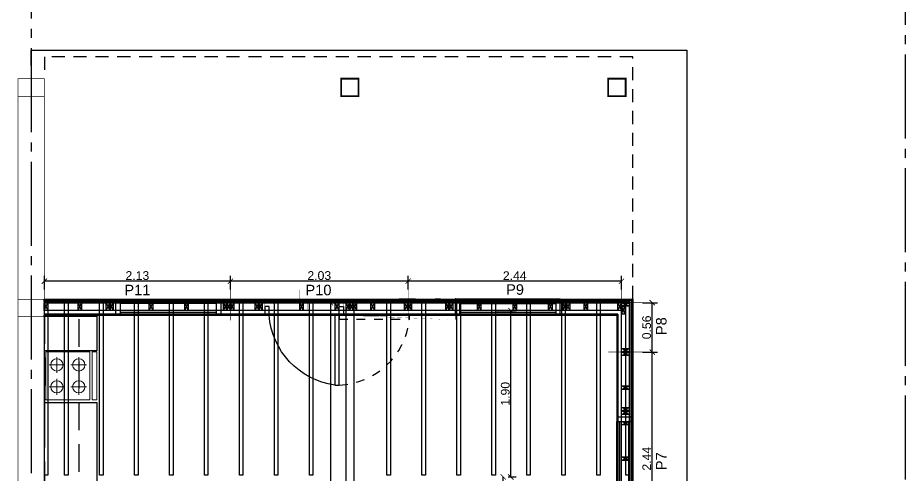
# Model space of a CAD drawing. Header units: millimetres. Extents: x -13913 to 5993, y 1496 to 3225.
# Drawn here: x 2991.34 to 3001.49, y 1626.35 to 1631.58 of the extents above; entities that cross this region are included whole.
import ezdxf

# ---------------------------------------------------------------- set-up
doc = ezdxf.new("R2010")
doc.units = ezdxf.units.MM
doc.header["$PDMODE"] = 35
for name, pattern in [('ACAD_ISO04W100', [30, 24, -3, 0, -3]), ('CONTINUA', [200, 100, 100]), ('DASHED', [0.75, 0.5, -0.25]), ('DASHED2', [9.524999999999999, 6.35, -3.175])]:
    doc.linetypes.add(name, pattern=pattern)
doc.layers.get('Defpoints').update_dxf_attribs({"color": 230})
for name, color, linetype in [('EJES', 8, 'Continuous'), ('P0- COLUMNAS HºAº', 7, 'Continuous'), ('P0- LISTON 2CM', 7, 'Continuous'), ('P0- OSB', 7, 'Continuous'), ('P0-CARPINTERIAS', 7, 'Continuous'), ('P0-COTAS', 7, 'Continuous'), ('P0-DURLOCK INTERIOR', 7, 'Continuous'), ('P0-LISTON 4CM', 7, 'Continuous'), ('P0-MAMPOSTERIA LADRILLO', 7, 'Continuous'), ('P0-MUROS', 7, 'Continuous'), ('P0-PANEL', 7, 'Continuous'), ('P0-PROYECCION', 7, 'Continuous'), ('P0-REVESTIMIENTO', 7, 'Continuous'), ('P0-SOLADOS', 7, 'Continuous'), ('P0-SUPERBOARD', 7, 'Continuous'), ('P0-TEXTOS', 7, 'Continuous'), ('P1-MAMPOSTERIA LADRILLO', 7, 'Continuous'), ('PT-MUROS', 7, 'Continuous')]:
    doc.layers.add(name, color=color, linetype=linetype)
doc.layers.add('P0-MUEBLES', color=250, linetype='Continuous', lineweight=0)
doc.styles.add('Arial02.5', font='arial.ttf', dxfattribs={"width": 0.8, "height": 0.025})
doc.styles.add('Arial10', font='arial.ttf', dxfattribs={"height": 0.1})
doc.dimstyles.new('COTA-1-50', dxfattribs={"dimtxt": 0.1, "dimasz": 0.06, "dimexe": 0.06, "dimexo": 0.15, "dimgap": 0.0125, "dimtad": 1, "dimzin": 0, "dimdsep": 46, "dimtxsty": 'Arial10', "dimblk1": 'ARCHTICK', "dimblk2": 'ARCHTICK', "dimsah": 1, "dimcen": 0.09, "dimclrd": 7, "dimclre": 7, "dimclrt": 7, "dimazin": 0, "dimtfac": 1, "dimtofl": 0, "dimtmove": 2, "dimatfit": 3, "dimldrblk": 'ARCHTICK', "dimfxl": 1, "dimtolj": 1, "dimtzin": 0, "dimarcsym": 0})

# ---------------------------------------------------------------- blocks, each defined once
blk = doc.blocks.new('A$C369133B9')
at = {"color": 0}
for points in [[(-6.730260793119669e-11, 0.5500000693173206), (0.04999999993287929, 0.5500000693173206), (0.04999999993287929, 6.931736606929917e-08), (-6.730260793119669e-11, 6.931736606929917e-08)], [(0.07999999993307938, 0.5500000693173206), (0.5799999999330794, 0.5500000693173206), (0.5799999999330794, 6.931736606929917e-08), (0.07999999993307938, 6.931736606929917e-08), (0.07999999993307938, 0.5500000693173206)]]:
    blk.add_lwpolyline(points, close=True, dxfattribs=at)
for points in [[(0.2049999999330794, 0.4900000693171478), (0.2049999999330794, 0.3100000693170841), (0.2049999999330794, 0.4000000693172296), (0.1149999999329339, 0.4000000693172296), (0.2949999999327702, 0.4000000693172296)], [(0.4549999999330794, 0.4900000693171478), (0.4549999999330794, 0.3100000693170841), (0.4549999999330794, 0.4000000693172296), (0.3649999999329339, 0.4000000693172296), (0.5449999999327702, 0.4000000693172296)], [(0.2049999999330794, 0.2400000693171478), (0.2049999999330794, 0.06000006931708413), (0.2049999999330794, 0.1500000693172296), (0.1149999999329339, 0.1500000693172296), (0.2949999999327702, 0.1500000693172296)], [(0.4549999999330794, 0.2400000693171478), (0.4549999999330794, 0.06000006931708413), (0.4549999999330794, 0.1500000693170023), (0.3649999999329339, 0.1500000693172296), (0.5449999999327702, 0.1500000693172296)]]:
    blk.add_lwpolyline(points, dxfattribs=at)
for points in [[(0.1349999999329157, 0.4000000693172296, -1), (0.2749999999327883, 0.4000000693172296, -1), (0.1349999999329157, 0.4000000693172296, -1)], [(0.3849999999329157, 0.4000000693172296, -1), (0.5249999999327883, 0.4000000693172296, -1), (0.3849999999329157, 0.4000000693172296, -1)], [(0.1349999999329157, 0.1500000693172296, -1), (0.2749999999327883, 0.1500000693172296, -1), (0.1349999999329157, 0.1500000693172296, -1)], [(0.3849999999329157, 0.1500000693172296, -1), (0.5249999999332431, 0.1500000693172296, -1), (0.3849999999329157, 0.1500000693172296, -1)]]:
    blk.add_lwpolyline(points, format="xyb", dxfattribs=at)
blk = doc.blocks.new('A$Cebfddf67')
at = {"color": 0, "const_width": 0.0003}
blk.add_lwpolyline([(0.09000000000105501, 0), (0, 0), (0, 2.440000000000737), (0.09000000000105501, 2.440000000000737)], close=True, dxfattribs=at)
at = {"color": 0}
for points in [[(4.547473508864641e-13, 2.400000000000546), (4.547473508864641e-13, 2.440000000000509), (0.09000000000014552, 2.440000000000509), (0.09000000000014552, 2.400000000000546), (4.547473508864641e-13, 2.400000000000546), (0.09000000000014552, 2.440000000000509), (0.09000000000014552, 2.400000000000546), (4.547473508864641e-13, 2.440000000000509)], [(4.547473508864641e-13, 2.013333333333776), (4.547473508864641e-13, 2.05333333333374), (0.09000000000014552, 2.05333333333374), (0.09000000000014552, 2.013333333333776), (4.547473508864641e-13, 2.013333333333776), (0.09000000000014552, 2.05333333333374), (0.09000000000014552, 2.013333333333776), (4.547473508864641e-13, 2.05333333333374)], [(4.547473508864641e-13, 1.766666666667106), (4.547473508864641e-13, 1.80666666666707), (0.09000000000014552, 1.80666666666707), (0.09000000000014552, 1.766666666667106), (4.547473508864641e-13, 1.766666666667106), (0.09000000000014552, 1.80666666666707), (0.09000000000014552, 1.766666666667106), (4.547473508864641e-13, 1.80666666666707)], [(4.547473508864641e-13, 1.726666666667143), (4.547473508864641e-13, 1.766666666667106), (0.09000000000014552, 1.766666666667106), (0.09000000000014552, 1.726666666667143), (4.547473508864641e-13, 1.726666666667143), (0.09000000000014552, 1.766666666667106), (0.09000000000014552, 1.726666666667143), (4.547473508864641e-13, 1.766666666667106)], [(4.547473508864641e-13, 0.4266666666671881), (4.547473508864641e-13, 0.4666666666671517), (0.09000000000014552, 0.4666666666671517), (0.09000000000014552, 0.4266666666671881), (4.547473508864641e-13, 0.4266666666671881), (0.09000000000014552, 0.4666666666671517), (0.09000000000014552, 0.4266666666671881), (4.547473508864641e-13, 0.4666666666671517)], [(4.547473508864641e-13, 0.3866666666672245), (4.547473508864641e-13, 0.4266666666671881), (0.09000000000014552, 0.4266666666671881), (0.09000000000014552, 0.3866666666672245), (4.547473508864641e-13, 0.3866666666672245), (0.09000000000014552, 0.4266666666671881), (0.09000000000014552, 0.3866666666672245), (4.547473508864641e-13, 0.4266666666671881)], [(4.547473508864641e-13, 4.547473508864641e-13), (4.547473508864641e-13, 0.04000000000041837), (0.09000000000014552, 0.04000000000041837), (0.09000000000014552, 4.547473508864641e-13), (4.547473508864641e-13, 4.547473508864641e-13), (0.09000000000014552, 0.04000000000041837), (0.09000000000014552, 4.547473508864641e-13), (4.547473508864641e-13, 0.04000000000041837)]]:
    blk.add_lwpolyline(points, dxfattribs=at)
at = {"color": 8}
for points in [[(4.547473508864641e-13, 1.606666666667252), (4.547473508864641e-13, 1.646666666667215), (0.09000000000014552, 1.646666666667215), (0.09000000000014552, 1.606666666667252), (4.547473508864641e-13, 1.606666666667252), (0.09000000000014552, 1.646666666667215), (0.09000000000014552, 1.606666666667252), (4.547473508864641e-13, 1.646666666667215)], [(4.547473508864641e-13, 1.2000000000005), (4.547473508864641e-13, 1.240000000000464), (0.09000000000014552, 1.240000000000464), (0.09000000000014552, 1.2000000000005), (4.547473508864641e-13, 1.2000000000005), (0.09000000000014552, 1.240000000000464), (0.09000000000014552, 1.2000000000005), (4.547473508864641e-13, 1.240000000000464)], [(4.547473508864641e-13, 0.7933333333337487), (4.547473508864641e-13, 0.8333333333337123), (0.09000000000014552, 0.8333333333337123), (0.09000000000014552, 0.7933333333337487), (4.547473508864641e-13, 0.7933333333337487), (0.09000000000014552, 0.8333333333337123), (0.09000000000014552, 0.7933333333337487), (4.547473508864641e-13, 0.8333333333337123)]]:
    blk.add_lwpolyline(points, dxfattribs=at)
blk = doc.blocks.new('A$C12c60659')
at = {"color": 0, "const_width": 0.0003}
blk.add_lwpolyline([(0.09000000000105501, -0.001999999999952706), (4.547473508864641e-13, -0.001999999999952706), (0, 0.5630009067667743), (0.09000000000060027, 0.5630009067667743)], close=True, dxfattribs=at)
at = {"color": 0}
for points in [[(0, 0.5230009067665833), (0, 0.5630009067665469), (0.08999999999969077, 0.5630009067665469), (0.08999999999969077, 0.5230009067665833), (0, 0.5230009067665833), (0.08999999999969077, 0.5630009067665469), (0.08999999999969077, 0.5230009067665833), (0, 0.5630009067665469)], [(0, 0.5230009067668107), (0.03999999999996362, 0.5230009067668107), (0.03999999999996362, 0.4330009067668925), (0, 0.4330009067668925), (0, 0.5230009067668107), (0.03999999999996362, 0.4330009067668925), (0, 0.4330009067668925), (0.03999999999996362, 0.5230009067668107)], [(4.547473508864641e-13, -0.001999999999497959), (4.547473508864641e-13, 0.03800000000046566), (0.09000000000014552, 0.03800000000046566), (0.09000000000014552, -0.001999999999497959), (4.547473508864641e-13, -0.001999999999497959), (0.09000000000014552, 0.03800000000046566), (0.09000000000014552, -0.001999999999497959), (4.547473508864641e-13, 0.03800000000046566)]]:
    blk.add_lwpolyline(points, dxfattribs=at)
blk = doc.blocks.new('A$C57d97152')
at = {"color": 0, "const_width": 0.0003}
blk.add_lwpolyline([(2.129166666666606, 0.08999999999991815), (0, 0.08999999999991815), (0, 0), (2.129166666666606, 0)], close=True, dxfattribs=at)
at = {"color": 0}
for points in [[(6.090101851441432e-05, 0.08999999999991815), (0.04006090101847803, 0.08999999999991815), (0.04006090101847803, 0), (6.090101851441432e-05, 0), (6.090101851441432e-05, 0.08999999999991815), (0.04006090101847803, 0), (6.090101851441432e-05, 0), (0.04006090101847803, 0.08999999999991815)], [(0.3866609010183311, 0.09000000000014552), (0.4266609010182947, 0.09000000000014552), (0.4266609010182947, 2.273736754432321e-13), (0.3866609010183311, 2.273736754432321e-13), (0.3866609010183311, 0.09000000000014552), (0.4266609010182947, 2.273736754432321e-13), (0.3866609010183311, 2.273736754432321e-13), (0.4266609010182947, 0.09000000000014552)], [(0.7091666666665333, 0.09000000000014552), (0.7491666666664969, 0.09000000000014552), (0.7491666666664969, 2.273736754432321e-13), (0.7091666666665333, 2.273736754432321e-13), (0.7091666666665333, 0.09000000000014552), (0.7491666666664969, 2.273736754432321e-13), (0.7091666666665333, 2.273736754432321e-13), (0.7491666666664969, 0.09000000000014552)], [(0.7491666666664969, 0.09000000000037289), (0.7891666666664605, 0.09000000000037289), (0.7891666666664605, 4.547473508864641e-13), (0.7491666666664969, 4.547473508864641e-13), (0.7491666666664969, 0.09000000000037289), (0.7891666666664605, 4.547473508864641e-13), (0.7491666666664969, 4.547473508864641e-13), (0.7891666666664605, 0.09000000000037289)], [(2.049166666666679, 0.08999999999991815), (2.089166666666642, 0.08999999999991815), (2.089166666666642, 0), (2.049166666666679, 0), (2.049166666666679, 0.08999999999991815), (2.089166666666642, 0), (2.049166666666679, 0), (2.089166666666642, 0.08999999999991815)], [(2.089166666666642, 0.09000000000014552), (2.129166666666606, 0.09000000000014552), (2.129166666666606, 2.273736754432321e-13), (2.089166666666642, 2.273736754432321e-13), (2.089166666666642, 0.09000000000014552), (2.129166666666606, 2.273736754432321e-13), (2.089166666666642, 2.273736754432321e-13), (2.129166666666606, 0.09000000000014552)]]:
    blk.add_lwpolyline(points, dxfattribs=at)
at = {"color": 8}
for points in [[(1.199860901017928, 0.08999999999991815), (1.239860901017892, 0.08999999999991815), (1.239860901017892, 0), (1.199860901017928, 0), (1.199860901017928, 0.08999999999991815), (1.239860901017892, 0), (1.199860901017928, 0), (1.239860901017892, 0.08999999999991815)], [(1.606460901017726, 0.08999999999991815), (1.64646090101769, 0.08999999999991815), (1.64646090101769, 0), (1.606460901017726, 0), (1.606460901017726, 0.08999999999991815), (1.64646090101769, 0), (1.606460901017726, 0), (1.64646090101769, 0.08999999999991815)]]:
    blk.add_lwpolyline(points, dxfattribs=at)
blk = doc.blocks.new('A$Ce5a903bd')
at = {"color": 0, "const_width": 0.0003}
blk.add_lwpolyline([(2.440000000000055, 0.09000000000014552), (0, 0.09000000000014552), (0, 0), (2.440000000000055, 0)], close=True, dxfattribs=at)
at = {"color": 0}
for points in [[(0, 0.08999999999991815), (0.03999999999996362, 0.08999999999991815), (0.03999999999996362, 0), (0, 0), (0, 0.08999999999991815), (0.03999999999996362, 0), (0, 0), (0.03999999999996362, 0.08999999999991815)], [(0.4299943851838179, 0.08999999999991815), (0.4699943851837816, 0.08999999999991815), (0.4699943851837816, 0), (0.4299943851838179, 0), (0.4299943851838179, 0.08999999999991815), (0.4699943851837816, 0), (0.4299943851838179, 0), (0.4699943851837816, 0.08999999999991815)], [(0.4699943851837816, 0.08999999999991815), (0.5099943851837452, 0.08999999999991815), (0.5099943851837452, 0), (0.4699943851837816, 0), (0.4699943851837816, 0.08999999999991815), (0.5099943851837452, 0), (0.4699943851837816, 0), (0.5099943851837452, 0.08999999999991815)], [(1.769999596991511, 0.08999999999991815), (1.809999596991474, 0.08999999999991815), (1.809999596991474, 0), (1.769999596991511, 0), (1.769999596991511, 0.08999999999991815), (1.809999596991474, 0), (1.769999596991511, 0), (1.809999596991474, 0.08999999999991815)], [(1.809999596991474, 0.08999999999991815), (1.849999596991438, 0.08999999999991815), (1.849999596991438, 0), (1.809999596991474, 0), (1.809999596991474, 0.08999999999991815), (1.849999596991438, 0), (1.809999596991474, 0), (1.849999596991438, 0.08999999999991815)], [(2.013333333333321, 0.08999999999991815), (2.053333333333285, 0.08999999999991815), (2.053333333333285, 0), (2.013333333333321, 0), (2.013333333333321, 0.08999999999991815), (2.053333333333285, 0), (2.013333333333321, 0), (2.053333333333285, 0.08999999999991815)], [(2.400000000000546, 0.09000000000014552), (2.440000000000509, 0.09000000000014552), (2.440000000000509, 2.273736754432321e-13), (2.400000000000546, 2.273736754432321e-13), (2.400000000000546, 0.09000000000014552), (2.440000000000509, 2.273736754432321e-13), (2.400000000000546, 2.273736754432321e-13), (2.440000000000509, 0.09000000000014552)]]:
    blk.add_lwpolyline(points, dxfattribs=at)
at = {"color": 8}
for points in [[(0.7933333333335213, 0.09000000000014552), (0.8333333333334849, 0.09000000000014552), (0.8333333333334849, 2.273736754432321e-13), (0.7933333333335213, 2.273736754432321e-13), (0.7933333333335213, 0.09000000000014552), (0.8333333333334849, 2.273736754432321e-13), (0.7933333333335213, 2.273736754432321e-13), (0.8333333333334849, 0.09000000000014552)], [(1.199999999999818, 0.09000000000014552), (1.239999999999782, 0.09000000000014552), (1.239999999999782, 2.273736754432321e-13), (1.199999999999818, 2.273736754432321e-13), (1.199999999999818, 0.09000000000014552), (1.239999999999782, 2.273736754432321e-13), (1.199999999999818, 2.273736754432321e-13), (1.239999999999782, 0.09000000000014552)], [(1.60666666666657, 0.09000000000014552), (1.646666666666533, 0.09000000000014552), (1.646666666666533, 2.273736754432321e-13), (1.60666666666657, 2.273736754432321e-13), (1.60666666666657, 0.09000000000014552), (1.646666666666533, 2.273736754432321e-13), (1.60666666666657, 2.273736754432321e-13), (1.646666666666533, 0.09000000000014552)]]:
    blk.add_lwpolyline(points, dxfattribs=at)
blk = doc.blocks.new('A$Ca9f19df0')
at = {"color": 0, "const_width": 0.0003}
blk.add_lwpolyline([(2.033333333333303, 0.09000000000014552), (0, 0.09000000000014552), (0, 4.547473508864641e-13), (2.033333333333303, 4.547473508864641e-13)], close=True, dxfattribs=at)
at = {"color": 0}
for points in [[(0, 0.09000000000037289), (0.03999999999996362, 0.09000000000037289), (0.03999999999996362, 4.547473508864641e-13), (0, 4.547473508864641e-13), (0, 0.09000000000037289), (0.03999999999996362, 4.547473508864641e-13), (0, 4.547473508864641e-13), (0.03999999999996362, 0.09000000000037289)], [(0.2833341833324994, 0.09000000000037289), (0.323334183332463, 0.09000000000037289), (0.323334183332463, 4.547473508864641e-13), (0.2833341833324994, 4.547473508864641e-13), (0.2833341833324994, 0.09000000000037289), (0.323334183332463, 4.547473508864641e-13), (0.2833341833324994, 4.547473508864641e-13), (0.323334183332463, 0.09000000000037289)], [(0.323334183332463, 0.09000000000037289), (0.3633341833324266, 0.09000000000037289), (0.3633341833324266, 4.547473508864641e-13), (0.323334183332463, 4.547473508864641e-13), (0.323334183332463, 0.09000000000037289), (0.3633341833324266, 4.547473508864641e-13), (0.323334183332463, 4.547473508864641e-13), (0.3633341833324266, 0.09000000000037289)], [(1.323333333333267, 0.09000000000014552), (1.36333333333323, 0.09000000000014552), (1.36333333333323, 2.273736754432321e-13), (1.323333333333267, 2.273736754432321e-13), (1.323333333333267, 0.09000000000014552), (1.36333333333323, 2.273736754432321e-13), (1.323333333333267, 2.273736754432321e-13), (1.36333333333323, 0.09000000000014552)], [(1.36333333333323, 0.08999999999991815), (1.403333333333194, 0.08999999999991815), (1.403333333333194, 0), (1.36333333333323, 0), (1.36333333333323, 0.08999999999991815), (1.403333333333194, 0), (1.36333333333323, 0), (1.403333333333194, 0.08999999999991815)], [(1.403333333332739, 0.09000000000014552), (1.443333333332703, 0.09000000000014552), (1.443333333332703, 2.273736754432321e-13), (1.403333333332739, 2.273736754432321e-13), (1.403333333332739, 0.09000000000014552), (1.443333333332703, 2.273736754432321e-13), (1.403333333332739, 2.273736754432321e-13), (1.443333333332703, 0.09000000000014552)], [(1.60666666666657, 0.09000000000037289), (1.646666666666533, 0.09000000000037289), (1.646666666666533, 4.547473508864641e-13), (1.60666666666657, 4.547473508864641e-13), (1.60666666666657, 0.09000000000037289), (1.646666666666533, 4.547473508864641e-13), (1.60666666666657, 4.547473508864641e-13), (1.646666666666533, 0.09000000000037289)], [(1.993333333333339, 0.09000000000014552), (2.033333333333303, 0.09000000000014552), (2.033333333333303, 2.273736754432321e-13), (1.993333333333339, 2.273736754432321e-13), (1.993333333333339, 0.09000000000014552), (2.033333333333303, 2.273736754432321e-13), (1.993333333333339, 2.273736754432321e-13), (2.033333333333303, 0.09000000000014552)]]:
    blk.add_lwpolyline(points, dxfattribs=at)
at = {"color": 8}
for points in [[(0.7933333333326118, 0.09000000000014552), (0.8333333333325754, 0.09000000000014552), (0.8333333333325754, 2.273736754432321e-13), (0.7933333333326118, 2.273736754432321e-13), (0.7933333333326118, 0.09000000000014552), (0.8333333333325754, 2.273736754432321e-13), (0.7933333333326118, 2.273736754432321e-13), (0.8333333333325754, 0.09000000000014552)], [(1.199999999999818, 0.09000000000037289), (1.239999999999782, 0.09000000000037289), (1.239999999999782, 4.547473508864641e-13), (1.199999999999818, 4.547473508864641e-13), (1.199999999999818, 0.09000000000037289), (1.239999999999782, 4.547473508864641e-13), (1.199999999999818, 4.547473508864641e-13), (1.239999999999782, 0.09000000000037289)]]:
    blk.add_lwpolyline(points, dxfattribs=at)
blk = doc.blocks.new('_ARCHTICK')
at = {"color": 0, "linetype": 'ByBlock', "const_width": 0.15}
blk.add_lwpolyline([(-0.5, -0.5), (0.5, 0.5)], dxfattribs=at)
blk = doc.blocks.new('*D210')
at = {"layer": 'Defpoints', "color": 0, "transparency": 16777216}
for p in [(2998.335520200382, 1627.756133136355), (2998.598058058361, 1627.756133136355), (2998.335507526219, 1625.316127503396)]:
    blk.add_point(p, dxfattribs=at)
at = {"layer": 'P0-COTAS', "color": 7, "lineweight": -2, "transparency": 16777216}
for p, q in [((2998.485520200382, 1627.756133136355), (2998.658058058361, 1627.756133136355)), ((2998.598058058361, 1625.316127503396), (2998.598058058361, 1627.756133136355)), ((2998.485507526219, 1625.316127503396), (2998.658058058361, 1625.316127503396))]:
    blk.add_line(p, q, dxfattribs=at)
at = {"layer": 'P0-COTAS', "color": 7, "lineweight": -2, "transparency": 16777216, "xscale": 0.06, "yscale": 0.06, "zscale": 0.06}
for p, rotation in [((2998.598058058361, 1627.756133136355), 90), ((2998.598058058361, 1625.316127503396), 270)]:
    blk.add_blockref('_ARCHTICK', p, dxfattribs=dict(at, rotation=rotation))
at = {"layer": 'P0-COTAS', "color": 7, "transparency": 16777216, "insert": (2998.535353419889, 1626.536130319874), "char_height": 0.1, "attachment_point": 5, "rotation": 90, "style": 'Arial10'}
blk.add_mtext('\\A1;2.44', dxfattribs=at)
blk = doc.blocks.new('*D211')
at = {"layer": 'Defpoints', "color": 0, "transparency": 16777216}
for p in [(2998.335509771729, 1628.321129408165), (2998.598058058363, 1628.321129408165), (2998.335520200382, 1627.756133136355)]:
    blk.add_point(p, dxfattribs=at)
at = {"layer": 'P0-COTAS', "color": 7, "lineweight": -2, "transparency": 16777216}
for p, q in [((2998.48550977173, 1628.321129408165), (2998.658058058363, 1628.321129408165)), ((2998.598058058363, 1627.756133136355), (2998.598058058363, 1628.321129408165)), ((2998.485520200382, 1627.756133136355), (2998.658058058363, 1627.756133136355))]:
    blk.add_line(p, q, dxfattribs=at)
at = {"layer": 'P0-COTAS', "color": 7, "lineweight": -2, "transparency": 16777216, "xscale": 0.06, "yscale": 0.06, "zscale": 0.06}
for p, rotation in [((2998.598058058363, 1628.321129408165), 90), ((2998.598058058363, 1627.756133136355), 270)]:
    blk.add_blockref('_ARCHTICK', p, dxfattribs=dict(at, rotation=rotation))
at = {"layer": 'P0-COTAS', "color": 7, "transparency": 16777216, "insert": (2998.534500759591, 1628.038631272259), "char_height": 0.1, "attachment_point": 5, "rotation": 90, "style": 'Arial10'}
blk.add_mtext('\\A1;0.56', dxfattribs=at)
blk = doc.blocks.new('*D196')
at = {"layer": 'Defpoints', "color": 0, "transparency": 16777216}
for p in [(2995.805506930314, 1628.567212046735), (2995.805506930314, 1628.321129750954), (2998.245507526221, 1628.321128410155)]:
    blk.add_point(p, dxfattribs=at)
at = {"layer": 'P0-COTAS', "color": 7, "lineweight": -2, "transparency": 16777216}
for p, q in [((2995.805506930314, 1628.471129750955), (2995.805506930314, 1628.627212046735)), ((2998.245507526221, 1628.567212046735), (2995.805506930314, 1628.567212046735)), ((2998.245507526221, 1628.471128410155), (2998.245507526221, 1628.627212046735))]:
    blk.add_line(p, q, dxfattribs=at)
at = {"layer": 'P0-COTAS', "color": 7, "lineweight": -2, "transparency": 16777216, "xscale": 0.06, "yscale": 0.06, "zscale": 0.06, "rotation": 180}
blk.add_blockref('_ARCHTICK', (2995.805506930314, 1628.567212046735), dxfattribs=at)
at = {"layer": 'P0-COTAS', "color": 7, "lineweight": -2, "transparency": 16777216, "xscale": 0.06, "yscale": 0.06, "zscale": 0.06}
blk.add_blockref('_ARCHTICK', (2998.245507526221, 1628.567212046735), dxfattribs=at)
at = {"layer": 'P0-COTAS', "color": 7, "transparency": 16777216, "insert": (2997.025507228267, 1628.629916685207), "char_height": 0.1, "attachment_point": 5, "style": 'Arial10'}
blk.add_mtext('\\A1;2.44', dxfattribs=at)
blk = doc.blocks.new('*D197')
at = {"layer": 'Defpoints', "color": 0, "transparency": 16777216}
for p in [(2993.772174911241, 1628.567212046735), (2993.772174911241, 1628.321130026451), (2995.805506930314, 1628.321129750954)]:
    blk.add_point(p, dxfattribs=at)
at = {"layer": 'P0-COTAS', "color": 7, "lineweight": -2, "transparency": 16777216}
for p, q in [((2993.772174911241, 1628.471130026451), (2993.772174911241, 1628.627212046735)), ((2995.805506930314, 1628.567212046735), (2993.772174911241, 1628.567212046735)), ((2995.805506930314, 1628.471129750955), (2995.805506930314, 1628.627212046735))]:
    blk.add_line(p, q, dxfattribs=at)
at = {"layer": 'P0-COTAS', "color": 7, "lineweight": -2, "transparency": 16777216, "xscale": 0.06, "yscale": 0.06, "zscale": 0.06, "rotation": 180}
blk.add_blockref('_ARCHTICK', (2993.772174911241, 1628.567212046735), dxfattribs=at)
at = {"layer": 'P0-COTAS', "color": 7, "lineweight": -2, "transparency": 16777216, "xscale": 0.06, "yscale": 0.06, "zscale": 0.06}
blk.add_blockref('_ARCHTICK', (2995.805506930314, 1628.567212046735), dxfattribs=at)
at = {"layer": 'P0-COTAS', "color": 7, "transparency": 16777216, "insert": (2994.788840920777, 1628.63080345192), "char_height": 0.1, "attachment_point": 5, "style": 'Arial10'}
blk.add_mtext('\\A1;2.03', dxfattribs=at)
blk = doc.blocks.new('*D198')
at = {"layer": 'Defpoints', "color": 0, "transparency": 16777216}
for p in [(2991.64321318158, 1628.567212046735), (2991.64321318158, 1628.320802712897), (2993.772174911241, 1628.321130026451)]:
    blk.add_point(p, dxfattribs=at)
at = {"layer": 'P0-COTAS', "color": 7, "lineweight": -2, "transparency": 16777216}
for p, q in [((2991.64321318158, 1628.470802712897), (2991.64321318158, 1628.627212046735)), ((2993.772174911241, 1628.567212046735), (2991.64321318158, 1628.567212046735)), ((2993.772174911241, 1628.471130026451), (2993.772174911241, 1628.627212046735))]:
    blk.add_line(p, q, dxfattribs=at)
at = {"layer": 'P0-COTAS', "color": 7, "lineweight": -2, "transparency": 16777216, "xscale": 0.06, "yscale": 0.06, "zscale": 0.06, "rotation": 180}
blk.add_blockref('_ARCHTICK', (2991.64321318158, 1628.567212046735), dxfattribs=at)
at = {"layer": 'P0-COTAS', "color": 7, "lineweight": -2, "transparency": 16777216, "xscale": 0.06, "yscale": 0.06, "zscale": 0.06}
blk.add_blockref('_ARCHTICK', (2993.772174911241, 1628.567212046735), dxfattribs=at)
at = {"layer": 'P0-COTAS', "color": 7, "transparency": 16777216, "insert": (2992.70769404641, 1628.63080345192), "char_height": 0.1, "attachment_point": 5, "style": 'Arial10'}
blk.add_mtext('\\A1;2.13', dxfattribs=at)
blk = doc.blocks.new('*D253')
at = {"layer": 'Defpoints', "color": 0, "transparency": 16777216}
for p in [(2996.662187069022, 1628.231130314932), (2996.980813237368, 1628.231130314932), (2996.801780089977, 1626.327379605827)]:
    blk.add_point(p, dxfattribs=at)
at = {"layer": 'PT-MUROS', "color": 7, "lineweight": -2, "transparency": 16777216}
for p, q in [((2996.812187069022, 1628.231130314932), (2997.040813237368, 1628.231130314932)), ((2996.980813237368, 1626.327379605827), (2996.980813237368, 1628.231130314932)), ((2996.951780089977, 1626.327379605827), (2997.040813237368, 1626.327379605827))]:
    blk.add_line(p, q, dxfattribs=at)
at = {"layer": 'PT-MUROS', "color": 7, "lineweight": -2, "transparency": 16777216, "xscale": 0.06, "yscale": 0.06, "zscale": 0.06}
for p, rotation in [((2996.980813237368, 1628.231130314932), 90), ((2996.980813237368, 1626.327379605827), 270)]:
    blk.add_blockref('_ARCHTICK', p, dxfattribs=dict(at, rotation=rotation))
at = {"layer": 'PT-MUROS', "color": 7, "transparency": 16777216, "insert": (2996.917255938596, 1627.279254960378), "char_height": 0.1, "attachment_point": 5, "rotation": 90, "style": 'Arial10'}
blk.add_mtext('\\A1;1.90', dxfattribs=at)
blk = doc.blocks.new('*D257')
at = {"layer": 'Defpoints', "color": 0, "transparency": 16777216}
for p in [(2996.801780089977, 1626.327379605827), (2996.893590772082, 1626.327379605827), (2995.183542964359, 1624.524794170061)]:
    blk.add_point(p, dxfattribs=at)
at = {"layer": 'PT-MUROS', "color": 7, "lineweight": -2, "transparency": 16777216}
for p, q in [((2996.893590772082, 1624.524794170061), (2996.893590772082, 1626.327379605827)), ((2996.951780089977, 1626.327379605827), (2996.953590772082, 1626.327379605827)), ((2995.333542964359, 1624.524794170061), (2996.953590772082, 1624.524794170061))]:
    blk.add_line(p, q, dxfattribs=at)
at = {"layer": 'PT-MUROS', "color": 7, "lineweight": -2, "transparency": 16777216, "xscale": 0.06, "yscale": 0.06, "zscale": 0.06}
for p, rotation in [((2996.893590772082, 1626.327379605827), 90), ((2996.893590772082, 1624.524794170061), 270)]:
    blk.add_blockref('_ARCHTICK', p, dxfattribs=dict(at, rotation=rotation))
at = {"layer": 'PT-MUROS', "color": 7, "transparency": 16777216, "insert": (2996.83003347331, 1625.426086887943), "char_height": 0.1, "attachment_point": 5, "rotation": 90, "style": 'Arial10'}
blk.add_mtext('\\A1;1.80', dxfattribs=at)
blk = doc.blocks.new('*D262')
at = {"layer": 'Defpoints', "color": 0, "transparency": 16777216}
for p in [(2995.095542964359, 1628.321129847284), (2994.916481072258, 1620.436127503394), (2995.095507526224, 1620.436127503394)]:
    blk.add_point(p, dxfattribs=at)
at = {"layer": 'PT-MUROS', "color": 7, "lineweight": -2, "transparency": 16777216}
for p, q in [((2994.945542964359, 1628.321129847284), (2994.856481072258, 1628.321129847284)), ((2994.916481072258, 1628.321129847284), (2994.916481072258, 1620.436127503394)), ((2994.945507526224, 1620.436127503394), (2994.856481072258, 1620.436127503394))]:
    blk.add_line(p, q, dxfattribs=at)
at = {"layer": 'PT-MUROS', "color": 7, "lineweight": -2, "transparency": 16777216, "xscale": 0.06, "yscale": 0.06, "zscale": 0.06}
for p, rotation in [((2994.916481072258, 1628.321129847284), 90), ((2994.916481072258, 1620.436127503394), 270)]:
    blk.add_blockref('_ARCHTICK', p, dxfattribs=dict(at, rotation=rotation))
at = {"layer": 'PT-MUROS', "color": 7, "transparency": 16777216, "insert": (2994.852923773486, 1624.378628675338), "char_height": 0.1, "attachment_point": 5, "rotation": 90, "style": 'Arial10'}
blk.add_mtext('\\A1;7.89', dxfattribs=at)

msp = doc.modelspace()

# ---------------------------------------------------------------- linework, layer by layer
at = {"layer": 'EJES', "color": 18, "linetype": 'ACAD_ISO04W100', "ltscale": 0.04, "true_color": 0x000000}
for points in [[(2991.49321318158, 1644.231908161929), (2991.49321318158, 1611.827887161403)], [(3001.49321318158, 1644.159153782534), (3001.49321318158, 1611.827887161403)]]:
    msp.add_lwpolyline(points, dxfattribs=at)
at = {"layer": 'P0- COLUMNAS HºAº', "const_width": 0.008}
for points in [[(2991.343213181581, 1630.883115914299), (2991.64321318158, 1630.883115914299), (2991.64321318158, 1630.683115914299), (2991.343213181581, 1630.683115914299)], [(2991.343213181581, 1628.360629408157), (2991.64321318158, 1628.360629408157), (2991.64321318158, 1628.160617965247), (2991.343213181581, 1628.160617965247)]]:
    msp.add_lwpolyline(points, close=True, dxfattribs=at)
at = {"layer": 'P0- LISTON 2CM'}
msp.add_lwpolyline([(2993.293007526223, 1618.531619854587), (2993.293007526223, 1618.551629408165), (2995.195007526223, 1618.551619854587), (2995.195007526223, 1620.336629408165), (2998.345213181581, 1620.336629408165), (2998.345007526223, 1628.330630314931), (2991.643007526223, 1628.330630314931), (2991.643007526223, 1628.350629409504), (2998.365007526223, 1628.350630314931), (2998.365007526223, 1620.316629408165), (2995.215007526223, 1620.316629408165), (2995.215007526223, 1618.531629408165)], close=True, dxfattribs=at)
at = {"layer": 'P0- OSB'}
msp.add_lwpolyline([(2993.293007526223, 1618.561129408165), (2993.293007526223, 1618.551629408165), (2995.195007526223, 1618.551619854587), (2995.195007526223, 1620.336629408165), (2998.345213181581, 1620.336629408165), (2998.345007526223, 1628.330630314931), (2991.643007526223, 1628.330630314931), (2991.643007526223, 1628.321130314931), (2998.335505485994, 1628.321129408165), (2998.335713181581, 1620.346129408165), (2995.185507526223, 1620.346129408165), (2995.185507526223, 1618.561119854587)], close=True, dxfattribs=at)
at = {"layer": 'P0-CARPINTERIAS', "linetype": 'CONTINUA'}
for points in [[(2992.46217419289, 1628.36062841016), (2993.662174192889, 1628.360628410161), (2993.66217419289, 1628.178628410159), (2992.46217419289, 1628.178628410161), (2992.46217419289, 1628.36062841016), (2992.51217419289, 1628.36062841016), (2992.51217419289, 1628.178628410161), (2993.612175192889, 1628.178628410161), (2993.612171998451, 1628.360711747152), (2993.612175192889, 1628.312628460161), (2992.51217419289, 1628.312628460161), (2992.51217419289, 1628.212628660161), (2993.612175192889, 1628.212628660161)], [(2997.545507132221, 1628.36049227485), (2996.345507132221, 1628.360492274852), (2996.345519336729, 1628.178547916275), (2997.545519331329, 1628.17862841016), (2997.545507132221, 1628.360492274852), (2997.495507132221, 1628.360492274852), (2997.495519336728, 1628.178547916278), (2996.395518336723, 1628.178547916275), (2996.395506132221, 1628.360492274852), (2996.395506132221, 1628.310492324852), (2997.495507132221, 1628.310492324852), (2997.495507132221, 1628.210492524852), (2996.395506132221, 1628.210492524852)], [(2998.374904698544, 1625.812794170061), (2998.374904698548, 1627.012794170061), (2998.192904698543, 1627.012794170061), (2998.192904698545, 1625.812794170061), (2998.374904698547, 1625.812794170061), (2998.374904698546, 1625.86279355632), (2998.192904698545, 1625.862794170061), (2998.192904698545, 1626.962795170061), (2998.374904698548, 1626.96279517006), (2998.326904748542, 1626.962795170061), (2998.326904748542, 1625.862794170061), (2998.226904948543, 1625.862794170061), (2998.226904948543, 1626.962795170061)]]:
    msp.add_lwpolyline(points, dxfattribs=at)
msp.add_lwpolyline([(2994.965627646786, 1627.378628410161), (2995.015505662155, 1627.378628410161), (2995.015505662155, 1628.278628410161), (2995.065505662151, 1628.278628410161), (2995.065505662151, 1628.17862841016), (2994.965505662152, 1628.17862841016), (2994.965627646786, 1627.378628410161, -0.3543372764107481), (2994.215506512151, 1628.17862841016), (2994.215506512151, 1628.278628410161), (2994.16550651215, 1628.278628410161), (2994.165506512151, 1628.17862841016), (2994.215506512151, 1628.17862841016)], format="xyb", dxfattribs=at)
at = {"layer": 'P0-DURLOCK INTERIOR'}
msp.add_lwpolyline([(2991.643007526223, 1628.191130314932), (2991.643007286225, 1628.178590048379), (2998.193007526223, 1628.17862841016), (2998.193007526222, 1620.488629408165), (2995.205007526223, 1620.488629408165), (2995.205007526223, 1621.176129408165), (2995.043007526223, 1621.176129408164), (2995.043005442879, 1618.703629408192), (2993.293007526223, 1618.703629408192), (2993.293007526223, 1618.691119854587), (2995.055507526223, 1618.691119854587), (2995.055507526223, 1621.163629408165), (2995.195007526223, 1621.163629408165), (2995.195007526223, 1620.476129408165), (2998.205507526223, 1620.476129408165), (2998.205507526223, 1628.191130314932)], close=True, dxfattribs=at)
at = {"layer": 'P0-LISTON 4CM'}
msp.add_lwpolyline([(2995.195007526223, 1620.436121548417), (2998.245507526223, 1620.436121548417), (2998.245507526221, 1628.231130314932), (2991.643007526223, 1628.231130314932), (2991.643007526223, 1628.191130314932), (2998.205507526223, 1628.191130314932), (2998.205507526223, 1620.476129408165), (2995.195007526223, 1620.476129408165)], close=True, dxfattribs=at)
at = {"layer": 'P0-MAMPOSTERIA LADRILLO', "const_width": 0.008}
for points in [[(2991.643007526223, 1628.360629408157), (2991.342980139098, 1628.360629408157), (2991.343040646243, 1630.883115914299), (2991.643376216703, 1630.883115914299)], [(2991.34321318158, 1618.521619884307), (2991.343185794455, 1628.360629408157), (2991.64321318158, 1628.360629408157), (2991.64321318158, 1618.521627503394)]]:
    msp.add_lwpolyline(points, close=True, dxfattribs=at)
at = {"layer": 'P0-MUROS', "const_width": 0.02}
for points in [[(2995.238088407006, 1630.883115914299), (2995.238088407006, 1630.683115914299), (2995.038088407006, 1630.683115914299), (2995.038088407006, 1630.883115914299)], [(2998.293993943107, 1630.883128931155), (2998.293993943107, 1630.683128931155), (2998.093993943107, 1630.683128931155), (2998.093993943107, 1630.883128931155)]]:
    msp.add_lwpolyline(points, close=True, dxfattribs=at)
at = {"layer": 'P0-MUROS', "color": 8, "const_width": 0.005}
msp.add_lwpolyline([(2991.643007524878, 1628.360616060475), (2992.46217419289, 1628.36062841016), (2992.46217419289, 1628.18062369385), (2992.243007286225, 1628.17862841016), (2992.243007960037, 1628.168588129876), (2991.643007288225, 1628.168588009878)], dxfattribs=at)
for points in [[(2994.165508376222, 1628.36062841016), (2993.662174192889, 1628.36062841016), (2993.662174192889, 1628.178628410159), (2994.165508376222, 1628.17862841016)], [(2996.345510541173, 1628.360630120868), (2995.065508446056, 1628.360628187271), (2995.065508446056, 1628.178628187271), (2996.345510541172, 1628.178630120867)], [(2998.375007526223, 1628.36062841016), (2998.375007526224, 1627.012796074832), (2998.19300752622, 1627.012796074833), (2998.193007526223, 1628.17862841016), (2997.54550712309, 1628.17862841016), (2997.54550712309, 1628.360628410158)]]:
    msp.add_lwpolyline(points, close=True, dxfattribs=at)
at = {"layer": 'P0-MUROS', "color": 8, "linetype": 'DASHED2', "ltscale": 0.05}
msp.add_lwpolyline([(2992.04321318158, 1624.48062369385), (2992.043213079284, 1628.168561299282), (2991.643213079284, 1628.168561299285), (2991.64321318158, 1626.980558687681), (2991.64321318158, 1626.980558687681), (2991.64321318158, 1624.48062369385)], close=True, dxfattribs=at)
at = {"layer": 'P0-MUROS', "color": 8, "linetype": 'CONTINUA'}
for points in [[(2992.243213183988, 1627.768568010379), (2991.643213183988, 1627.768568010379), (2991.643213183988, 1628.168547877112), (2992.243213183988, 1628.168588143648)], [(2991.64321318158, 1625.276061888825), (2991.64321318158, 1627.180603560581), (2992.243213181581, 1627.180603560581), (2992.243213181581, 1625.276061888825)]]:
    msp.add_lwpolyline(points, close=True, dxfattribs=at)
at = {"layer": 'P0-MUROS', "linetype": 'DASHED', "ltscale": 0.2}
msp.add_lwpolyline([(2995.015505662152, 1628.17862841016), (2995.015505662152, 1628.131521396413), (2995.821060402588, 1628.131521396413), (2995.821060402588, 1628.17862841016)], close=True, dxfattribs=at)
msp.add_lwpolyline([(2995.015505662149, 1627.37862841016, 0.3723895139197995), (2995.821060402588, 1628.131521396413, -1.49403761260948)], format="xyb", dxfattribs=at)
at = {"layer": 'P0-PANEL', "color": 6, "const_width": 0.003}
msp.add_lwpolyline([(2993.293007526223, 1618.561129408165), (2995.185507526223, 1618.561119854587), (2995.185507526223, 1620.346129408165), (2998.335713181581, 1620.346129408165), (2998.335505485994, 1628.321129408165), (2991.643007526223, 1628.321130314932), (2991.643007526223, 1628.231130314932), (2998.245507526221, 1628.231130314932), (2998.245507526223, 1620.436121548417), (2995.185504033002, 1620.436121548417), (2995.185507526223, 1621.163629408165), (2995.095507526223, 1621.163629408165), (2995.095507526223, 1618.651119854587), (2993.293007526223, 1618.651129408165)], close=True, dxfattribs=at)
at = {"layer": 'P0-PROYECCION', "linetype": 'DASHED', "ltscale": 0.3}
msp.add_lwpolyline([(2998.377213181581, 1628.36462369385), (2998.377213181581, 1631.133115914299), (2991.64321318158, 1631.133115914299), (2991.64321318158, 1630.883115914299)], dxfattribs=at)
at = {"layer": 'P0-REVESTIMIENTO'}
msp.add_lwpolyline([(2991.643007286225, 1628.178590048379), (2992.243007286225, 1628.17862841016), (2992.243007960037, 1628.168588129876), (2991.643007288225, 1628.168588009878)], close=True, dxfattribs=at)
at = {"layer": 'P0-SOLADOS'}
for points in [[(2991.493294699142, 1631.033115914299), (2991.493131664019, 1631.21062841016), (2998.994019979238, 1631.21062841016), (2998.994019979238, 1614.171623693851), (3001.49321318158, 1614.171623693851)], [(2994.165508376222, 1628.36062841016), (2995.065508446056, 1628.360628187271)]]:
    msp.add_lwpolyline(points, dxfattribs=at)
at = {"layer": 'P0-SOLADOS', "const_width": 0.002}
msp.add_lwpolyline([(2994.650921173415, 1628.245613393284), (2994.650921201899, 1628.360628289945), (2994.563525231875, 1628.360628289945), (2994.563525231875, 1628.468553956331)], dxfattribs=at)
at = {"layer": 'P0-SUPERBOARD'}
msp.add_lwpolyline([(2991.643007526223, 1628.350629409504), (2991.643007524878, 1628.360616060475), (2998.375007526223, 1628.360628373921), (2998.375007526223, 1620.306627503393), (2995.225007526222, 1620.306629408165), (2995.225007526223, 1618.521629408165), (2993.293007526223, 1618.521629408165), (2993.293007526223, 1618.531619854587), (2995.215007526223, 1618.531629408165), (2995.215007526223, 1620.316629408165), (2998.365007526223, 1620.316629408165), (2998.365007526223, 1628.350630314931)], close=True, dxfattribs=at)
at = {"layer": 'P1-MAMPOSTERIA LADRILLO', "color": 5, "const_width": 0.006}
for points in [[(2993.772175039454, 1628.117445292231), (2993.772174911241, 1628.567212098392)], [(2995.805508372788, 1628.117445292231), (2995.805508244574, 1628.567212098392)], [(2998.245508372785, 1628.117445292231), (2998.245508244572, 1628.567212098392)], [(2998.225507526223, 1628.321128410161), (2998.591872674519, 1628.321128410161)], [(2998.095256691418, 1627.756127503394), (2998.59187267452, 1627.756127503394)]]:
    msp.add_lwpolyline(points, dxfattribs=at)
at = {"layer": 'PT-MUROS', "color": 4}
for points in [[(2991.64321356945, 1628.321129873344), (2991.68321356945, 1628.321129873344), (2991.683213281668, 1626.347380068296), (2991.643213281669, 1626.347380068296)], [(2991.875543252139, 1628.321129603238), (2991.915543252139, 1628.321129603238), (2991.915542964357, 1626.34737979819), (2991.875542964357, 1626.34737979819)], [(2992.275543252139, 1628.321129603238), (2992.315543252139, 1628.321129603238), (2992.315542964358, 1626.34737979819), (2992.275542964358, 1626.34737979819)], [(2992.675543252139, 1628.321129603238), (2992.715543252139, 1628.321129603238), (2992.715542964358, 1626.34737979819), (2992.675542964358, 1626.34737979819)], [(2993.075543252139, 1628.321129603238), (2993.115543252139, 1628.321129603238), (2993.115542964358, 1626.34737979819), (2993.075542964358, 1626.34737979819)], [(2993.475543252139, 1628.321129603238), (2993.515543252139, 1628.321129603238), (2993.515542964358, 1626.34737979819), (2993.475542964358, 1626.34737979819)], [(2993.875543252139, 1628.321129603238), (2993.915543252139, 1628.321129603238), (2993.915542964358, 1626.34737979819), (2993.875542964358, 1626.34737979819)], [(2994.275543252139, 1628.321129603238), (2994.315543252139, 1628.321129603238), (2994.315542964358, 1626.34737979819), (2994.275542964358, 1626.34737979819)], [(2994.67554325214, 1628.321129603238), (2994.715543252139, 1628.321129603238), (2994.715542964358, 1626.34737979819), (2994.675542964358, 1626.34737979819)], [(2995.563543252139, 1628.321129502994), (2995.603543252139, 1628.321129502994), (2995.603542964358, 1626.347379697946), (2995.563542964358, 1626.347379697946)], [(2995.96354325214, 1628.321129502994), (2996.003543252139, 1628.321129502994), (2996.003542964358, 1626.347379697946), (2995.963542964358, 1626.347379697946)], [(2996.36354325214, 1628.321129595113), (2996.40354325214, 1628.321129595113), (2996.403542964358, 1626.347379790065), (2996.363542964358, 1626.347379790065)], [(2996.76354325214, 1628.321129687232), (2996.80354325214, 1628.321129687232), (2996.803542964358, 1626.347379882184), (2996.763542964358, 1626.347379882184)], [(2997.16354325214, 1628.321129779352), (2997.20354325214, 1628.321129779352), (2997.203542964358, 1626.347379974304), (2997.163542964358, 1626.347379974304)], [(2997.56354325214, 1628.321129871471), (2997.60354325214, 1628.321129871471), (2997.603542964358, 1626.347380066423), (2997.563542964358, 1626.347380066423)], [(2997.96354325214, 1628.32112996359), (2998.00354325214, 1628.32112996359), (2998.003542964359, 1626.347380158542), (2997.963542964359, 1626.347380158542)], [(2998.295507814001, 1628.321129410874), (2998.335507814001, 1628.321129410874), (2998.335507526219, 1626.347379605826), (2998.295507526219, 1626.347379605826)]]:
    msp.add_lwpolyline(points, close=True, dxfattribs=at)
at = {"layer": 'PT-MUROS', "color": 2}
msp.add_lwpolyline([(2995.095542964358, 1628.321129847283), (2995.183542964358, 1628.321129847283), (2995.183542964358, 1620.436127503393), (2995.095542964358, 1620.436127503393)], close=True, dxfattribs=at)

# ---------------------------------------------------------------- block references
at = {"layer": 'P0-MUEBLES', "color": 8, "xscale": -1}
msp.add_blockref('A$C369133B9', (2992.242146274133, 1627.208776347949), dxfattribs=at)
at = {"layer": 'P0-PANEL', "color": 6}
for name, p in [('A$C57d97152', (2991.643007526223, 1628.23112841016)), ('A$Ce5a903bd', (2995.805507526223, 1628.231128410161)), ('A$Cebfddf67', (2998.245507526221, 1625.316127503394))]:
    msp.add_blockref(name, p, dxfattribs=at)
at = {"layer": 'P0-PANEL', "color": 244, "true_color": 0x991b1e}
for name, p in [('A$Ca9f19df0', (2993.772174192889, 1628.23112841016)), ('A$C12c60659', (2998.245507526221, 1627.758127503394))]:
    msp.add_blockref(name, p, dxfattribs=at)

# ---------------------------------------------------------------- texts
at = {"layer": 'P0-TEXTOS', "style": 'Arial02.5'}
for s, p in [('P11', (2992.558491001721, 1628.405980340332)), ('P10', (2994.629869119822, 1628.405980340332)), ('P9', (2996.925946051511, 1628.411761596413))]:
    msp.add_text(s, height=0.12, dxfattribs=at).set_placement(p)
for s, p in [('P8', (2998.761682499829, 1627.949774631229)), ('P7', (2998.761682499829, 1626.405032137841))]:
    msp.add_text(s, height=0.12, rotation=90, dxfattribs=at).set_placement(p)

# ---------------------------------------------------------------- dimensions: what is measured, and where the dimension line sits
at = {"layer": 'P0-COTAS'}
for base, p1, p2, picture, middle in [((2991.64321318158, 1628.567212046735), (2993.772174911241, 1628.321130026451), (2991.64321318158, 1628.320802712897), '*D198', (2992.70769404641, 1628.63080345192)), ((2993.772174911241, 1628.567212046735), (2995.805506930314, 1628.321129750954), (2993.772174911241, 1628.321130026451), '*D197', (2994.788840920777, 1628.63080345192)), ((2995.805506930314, 1628.567212046735), (2998.245507526221, 1628.321128410155), (2995.805506930314, 1628.321129750954), '*D196', (2997.025507228267, 1628.629916685207))]:
    dim = msp.add_linear_dim(base=base, p1=p1, p2=p2, dimstyle='COTA-1-50', dxfattribs=at)
    dim.commit()
    dim.dimension.update_dxf_attribs({"geometry": picture, "text_midpoint": middle})
for base, p1, p2, picture, middle in [((2998.598058058363, 1628.321129408165), (2998.335520200381, 1627.756133136354), (2998.335509771729, 1628.321129408164), '*D211', (2998.534500759591, 1628.038631272259)), ((2998.598058058361, 1627.756133136355), (2998.335507526218, 1625.316127503395), (2998.335520200381, 1627.756133136354), '*D210', (2998.535353419889, 1626.536130319874))]:
    dim = msp.add_linear_dim(base=base, p1=p1, p2=p2, angle=90, dimstyle='COTA-1-50', dxfattribs=at)
    dim.commit()
    dim.dimension.update_dxf_attribs({"geometry": picture, "text_midpoint": middle})
at = {"layer": 'PT-MUROS'}
dim = msp.add_linear_dim(base=(2994.916481072258, 1620.436127503394), p1=(2995.095542964358, 1628.321129847283), p2=(2995.095507526223, 1620.436127503393), angle=90, dimstyle='COTA-1-50', override={"dimfxl": 0.2, "dimarcsym": 1}, dxfattribs=at)
dim.commit()
dim.dimension.update_dxf_attribs({"geometry": '*D262', "text_midpoint": (2994.852923773486, 1624.378628675338)})
for base, p1, p2, picture, middle in [((2996.980813237368, 1628.231130314932), (2996.801780089976, 1626.327379605826), (2996.662187069021, 1628.231130314932), '*D253', (2996.917255938596, 1627.279254960378)), ((2996.893590772082, 1626.327379605827), (2995.183542964358, 1624.52479417006), (2996.801780089976, 1626.327379605826), '*D257', (2996.83003347331, 1625.426086887943))]:
    dim = msp.add_linear_dim(base=base, p1=p1, p2=p2, angle=90, dimstyle='COTA-1-50', dxfattribs=at)
    dim.commit()
    dim.dimension.update_dxf_attribs({"geometry": picture, "text_midpoint": middle})

doc.saveas('drawing.dxf')
